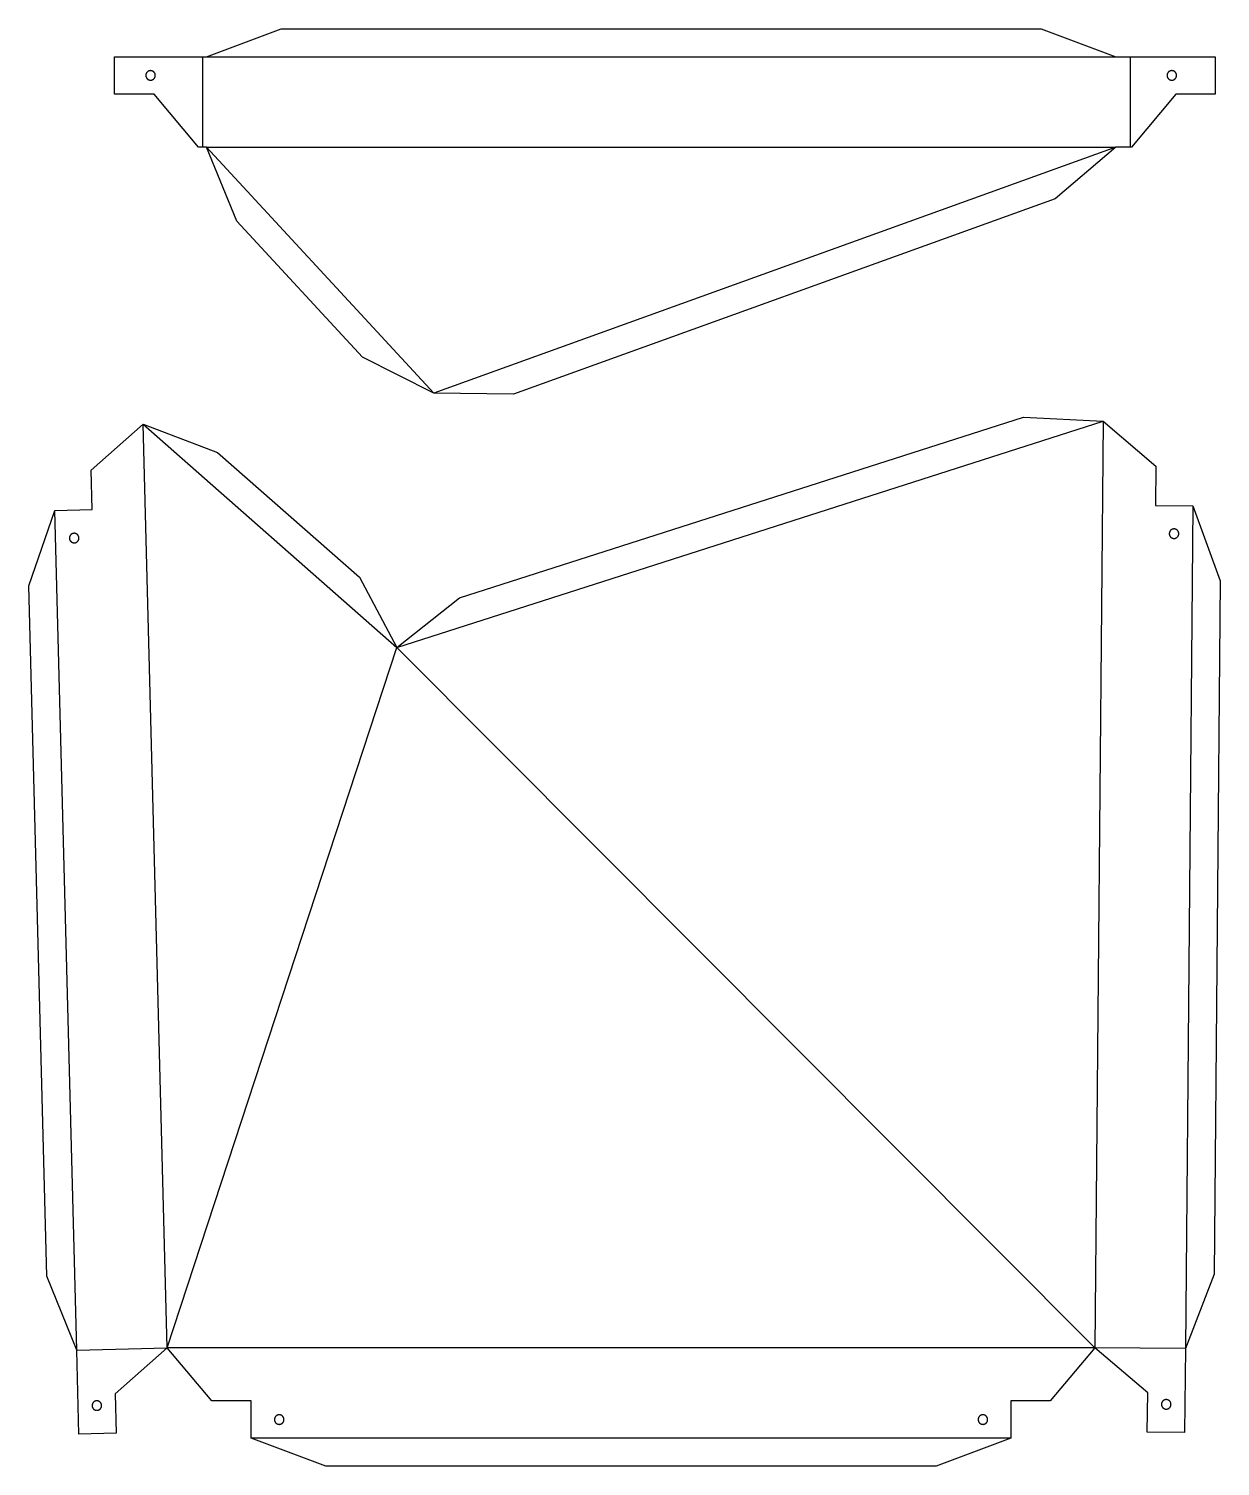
# Model space of a CAD drawing. Header units: millimetres. Extents: x -11260 to -5174, y 1000 to 2067.
# Drawn here: x -10018 to -9380, y 1000 to 1770 of the extents above; entities that cross this region are included whole.
import ezdxf

# ---------------------------------------------------------------- set-up
doc = ezdxf.new("R2010")
doc.units = ezdxf.units.MM
for name, color, linetype, true_color in [('Bohrloch', 140, 'Continuous', 0x2fdcfa), ('Kontur', 160, 'Continuous', 0x0026ff), ('V_Nut 135', 72, 'Continuous', 0x50db2a)]:
    doc.layers.add(name, color=color, linetype=linetype, true_color=true_color)

msp = doc.modelspace()

# ---------------------------------------------------------------- linework, layer by layer
at = {"layer": 'Bohrloch'}
for points in [[(-9955.1, 1744.19), (-9955.06, 1744.1), (-9955.03, 1744.02), (-9954.99, 1743.94), (-9954.95, 1743.86), (-9954.91, 1743.78), (-9954.87, 1743.71), (-9954.82, 1743.63), (-9954.77, 1743.56), (-9954.71, 1743.49), (-9954.66, 1743.42), (-9954.6, 1743.35), (-9954.54, 1743.29), (-9954.48, 1743.23), (-9954.41, 1743.17), (-9954.35, 1743.11), (-9954.28, 1743.05), (-9954.21, 1743), (-9954.14, 1742.95), (-9954.06, 1742.9), (-9953.99, 1742.85), (-9953.91, 1742.81), (-9953.83, 1742.77), (-9953.75, 1742.73), (-9953.67, 1742.69), (-9953.59, 1742.66), (-9953.5, 1742.63), (-9953.42, 1742.61), (-9953.33, 1742.58), (-9953.25, 1742.56), (-9953.16, 1742.54), (-9953.07, 1742.53), (-9952.99, 1742.52), (-9952.9, 1742.51), (-9952.81, 1742.5), (-9952.72, 1742.5), (-9952.63, 1742.5), (-9952.55, 1742.5), (-9952.46, 1742.51), (-9952.37, 1742.52), (-9952.28, 1742.53), (-9952.19, 1742.55), (-9952.11, 1742.57), (-9952.02, 1742.59), (-9951.94, 1742.62), (-9951.85, 1742.64), (-9951.77, 1742.67), (-9951.69, 1742.71), (-9951.61, 1742.74), (-9951.53, 1742.78), (-9951.45, 1742.83), (-9951.37, 1742.87), (-9951.3, 1742.92), (-9951.23, 1742.97), (-9951.15, 1743.02), (-9951.08, 1743.07), (-9951.02, 1743.13), (-9950.95, 1743.19), (-9950.89, 1743.25), (-9950.83, 1743.32), (-9950.77, 1743.38), (-9950.71, 1743.45), (-9950.66, 1743.52), (-9950.6, 1743.59), (-9950.56, 1743.67), (-9950.51, 1743.74), (-9950.46, 1743.82), (-9950.42, 1743.9), (-9950.38, 1743.98), (-9950.35, 1744.06), (-9950.32, 1744.14), (-9950.29, 1744.22), (-9950.26, 1744.31), (-9950.23, 1744.39), (-9950.21, 1744.48), (-9950.19, 1744.56), (-9950.18, 1744.65), (-9950.17, 1744.74), (-9950.16, 1744.83), (-9950.15, 1744.91), (-9950.15, 1745), (-9950.15, 1745.09), (-9950.15, 1745.18), (-9950.16, 1745.27), (-9950.17, 1745.36), (-9950.18, 1745.44), (-9950.19, 1745.53), (-9950.21, 1745.62), (-9950.23, 1745.7), (-9950.26, 1745.79), (-9950.28, 1745.87), (-9950.31, 1745.96), (-9950.35, 1746.04), (-9950.38, 1746.12), (-9950.42, 1746.2), (-9950.46, 1746.28), (-9950.51, 1746.35), (-9950.55, 1746.43), (-9950.6, 1746.5), (-9950.65, 1746.57), (-9950.71, 1746.65), (-9950.76, 1746.71), (-9950.82, 1746.78), (-9950.88, 1746.84), (-9950.95, 1746.91), (-9951.01, 1746.96), (-9951.08, 1747.02), (-9951.15, 1747.08), (-9951.22, 1747.13), (-9951.29, 1747.18), (-9951.37, 1747.23), (-9951.44, 1747.27), (-9951.52, 1747.31), (-9951.6, 1747.35), (-9951.68, 1747.39), (-9951.76, 1747.42), (-9951.85, 1747.45), (-9951.93, 1747.48), (-9952.02, 1747.51), (-9952.1, 1747.53), (-9952.19, 1747.55), (-9952.27, 1747.57), (-9952.36, 1747.58), (-9952.45, 1747.59), (-9952.54, 1747.6), (-9952.63, 1747.6), (-9952.72, 1747.6), (-9952.8, 1747.6), (-9952.89, 1747.59), (-9952.98, 1747.58), (-9953.07, 1747.57), (-9953.16, 1747.56), (-9953.24, 1747.54), (-9953.33, 1747.52), (-9953.41, 1747.5), (-9953.5, 1747.47), (-9953.58, 1747.44), (-9953.66, 1747.41), (-9953.75, 1747.37), (-9953.83, 1747.34), (-9953.9, 1747.3), (-9953.98, 1747.25), (-9954.06, 1747.21), (-9954.13, 1747.16), (-9954.2, 1747.11), (-9954.27, 1747.05), (-9954.34, 1747), (-9954.41, 1746.94), (-9954.47, 1746.88), (-9954.54, 1746.82), (-9954.6, 1746.75), (-9954.65, 1746.68), (-9954.71, 1746.62), (-9954.76, 1746.54), (-9954.81, 1746.47), (-9954.86, 1746.4), (-9954.91, 1746.32), (-9954.95, 1746.24), (-9954.99, 1746.17), (-9955.03, 1746.09), (-9955.06, 1746), (-9955.09, 1745.92), (-9955.12, 1745.84), (-9955.15, 1745.75), (-9955.17, 1745.67), (-9955.19, 1745.58), (-9955.21, 1745.49), (-9955.22, 1745.41), (-9955.23, 1745.32), (-9955.24, 1745.23), (-9955.25, 1745.14), (-9955.25, 1745.05), (-9955.25, 1744.97), (-9955.24, 1744.88), (-9955.23, 1744.79), (-9955.22, 1744.7), (-9955.21, 1744.61), (-9955.19, 1744.53), (-9955.17, 1744.44), (-9955.15, 1744.35), (-9955.12, 1744.27)], [(-9407.96, 1744.19), (-9407.93, 1744.1), (-9407.89, 1744.02), (-9407.86, 1743.94), (-9407.82, 1743.86), (-9407.78, 1743.78), (-9407.73, 1743.71), (-9407.68, 1743.63), (-9407.63, 1743.56), (-9407.58, 1743.49), (-9407.52, 1743.42), (-9407.47, 1743.35), (-9407.41, 1743.29), (-9407.34, 1743.23), (-9407.28, 1743.17), (-9407.21, 1743.11), (-9407.14, 1743.05), (-9407.07, 1743), (-9407, 1742.95), (-9406.93, 1742.9), (-9406.85, 1742.85), (-9406.78, 1742.81), (-9406.7, 1742.77), (-9406.62, 1742.73), (-9406.54, 1742.69), (-9406.45, 1742.66), (-9406.37, 1742.63), (-9406.29, 1742.61), (-9406.2, 1742.58), (-9406.11, 1742.56), (-9406.03, 1742.54), (-9405.94, 1742.53), (-9405.85, 1742.52), (-9405.76, 1742.51), (-9405.68, 1742.5), (-9405.59, 1742.5), (-9405.5, 1742.5), (-9405.41, 1742.5), (-9405.32, 1742.51), (-9405.23, 1742.52), (-9405.15, 1742.53), (-9405.06, 1742.55), (-9404.97, 1742.57), (-9404.89, 1742.59), (-9404.8, 1742.62), (-9404.72, 1742.64), (-9404.63, 1742.67), (-9404.55, 1742.71), (-9404.47, 1742.74), (-9404.39, 1742.78), (-9404.32, 1742.83), (-9404.24, 1742.87), (-9404.16, 1742.92), (-9404.09, 1742.97), (-9404.02, 1743.02), (-9403.95, 1743.07), (-9403.88, 1743.13), (-9403.82, 1743.19), (-9403.75, 1743.25), (-9403.69, 1743.32), (-9403.63, 1743.38), (-9403.58, 1743.45), (-9403.52, 1743.52), (-9403.47, 1743.59), (-9403.42, 1743.67), (-9403.37, 1743.74), (-9403.33, 1743.82), (-9403.29, 1743.9), (-9403.25, 1743.98), (-9403.21, 1744.06), (-9403.18, 1744.14), (-9403.15, 1744.22), (-9403.12, 1744.31), (-9403.1, 1744.39), (-9403.08, 1744.48), (-9403.06, 1744.56), (-9403.04, 1744.65), (-9403.03, 1744.74), (-9403.02, 1744.83), (-9403.02, 1744.91), (-9403.01, 1745), (-9403.01, 1745.09), (-9403.01, 1745.18), (-9403.02, 1745.27), (-9403.03, 1745.36), (-9403.04, 1745.44), (-9403.06, 1745.53), (-9403.08, 1745.62), (-9403.1, 1745.7), (-9403.12, 1745.79), (-9403.15, 1745.87), (-9403.18, 1745.96), (-9403.21, 1746.04), (-9403.25, 1746.12), (-9403.28, 1746.2), (-9403.33, 1746.28), (-9403.37, 1746.35), (-9403.42, 1746.43), (-9403.47, 1746.5), (-9403.52, 1746.57), (-9403.57, 1746.65), (-9403.63, 1746.71), (-9403.69, 1746.78), (-9403.75, 1746.84), (-9403.81, 1746.91), (-9403.88, 1746.96), (-9403.94, 1747.02), (-9404.01, 1747.08), (-9404.09, 1747.13), (-9404.16, 1747.18), (-9404.23, 1747.23), (-9404.31, 1747.27), (-9404.39, 1747.31), (-9404.47, 1747.35), (-9404.55, 1747.39), (-9404.63, 1747.42), (-9404.71, 1747.45), (-9404.8, 1747.48), (-9404.88, 1747.51), (-9404.97, 1747.53), (-9405.05, 1747.55), (-9405.14, 1747.57), (-9405.23, 1747.58), (-9405.32, 1747.59), (-9405.4, 1747.6), (-9405.49, 1747.6), (-9405.58, 1747.6), (-9405.67, 1747.6), (-9405.76, 1747.59), (-9405.85, 1747.58), (-9405.93, 1747.57), (-9406.02, 1747.56), (-9406.11, 1747.54), (-9406.19, 1747.52), (-9406.28, 1747.5), (-9406.36, 1747.47), (-9406.45, 1747.44), (-9406.53, 1747.41), (-9406.61, 1747.37), (-9406.69, 1747.34), (-9406.77, 1747.3), (-9406.85, 1747.25), (-9406.92, 1747.21), (-9407, 1747.16), (-9407.07, 1747.11), (-9407.14, 1747.05), (-9407.21, 1747), (-9407.27, 1746.94), (-9407.34, 1746.88), (-9407.4, 1746.82), (-9407.46, 1746.75), (-9407.52, 1746.68), (-9407.57, 1746.62), (-9407.63, 1746.54), (-9407.68, 1746.47), (-9407.73, 1746.4), (-9407.77, 1746.32), (-9407.81, 1746.24), (-9407.85, 1746.17), (-9407.89, 1746.09), (-9407.93, 1746), (-9407.96, 1745.92), (-9407.99, 1745.84), (-9408.01, 1745.75), (-9408.04, 1745.67), (-9408.06, 1745.58), (-9408.07, 1745.49), (-9408.09, 1745.41), (-9408.1, 1745.32), (-9408.11, 1745.23), (-9408.11, 1745.14), (-9408.11, 1745.05), (-9408.11, 1744.97), (-9408.11, 1744.88), (-9408.1, 1744.79), (-9408.09, 1744.7), (-9408.07, 1744.61), (-9408.06, 1744.53), (-9408.04, 1744.44), (-9408.01, 1744.35), (-9407.99, 1744.27)], [(-9401.95, 1500.34), (-9401.98, 1500.42), (-9402.01, 1500.5), (-9402.04, 1500.58), (-9402.08, 1500.67), (-9402.12, 1500.74), (-9402.16, 1500.82), (-9402.21, 1500.9), (-9402.26, 1500.97), (-9402.31, 1501.05), (-9402.36, 1501.12), (-9402.41, 1501.19), (-9402.47, 1501.25), (-9402.53, 1501.32), (-9402.59, 1501.38), (-9402.66, 1501.44), (-9402.72, 1501.5), (-9402.79, 1501.56), (-9402.86, 1501.61), (-9402.94, 1501.66), (-9403.01, 1501.71), (-9403.08, 1501.76), (-9403.16, 1501.8), (-9403.24, 1501.84), (-9403.32, 1501.88), (-9403.4, 1501.91), (-9403.48, 1501.95), (-9403.57, 1501.98), (-9403.65, 1502), (-9403.74, 1502.03), (-9403.82, 1502.05), (-9403.91, 1502.07), (-9404, 1502.08), (-9404.08, 1502.09), (-9404.17, 1502.1), (-9404.26, 1502.11), (-9404.35, 1502.11), (-9404.44, 1502.11), (-9404.53, 1502.1), (-9404.62, 1502.1), (-9404.7, 1502.09), (-9404.79, 1502.07), (-9404.88, 1502.06), (-9404.96, 1502.04), (-9405.05, 1502.02), (-9405.13, 1501.99), (-9405.22, 1501.97), (-9405.3, 1501.93), (-9405.38, 1501.9), (-9405.46, 1501.87), (-9405.54, 1501.83), (-9405.62, 1501.78), (-9405.7, 1501.74), (-9405.77, 1501.69), (-9405.85, 1501.64), (-9405.92, 1501.59), (-9405.99, 1501.54), (-9406.06, 1501.48), (-9406.12, 1501.42), (-9406.18, 1501.36), (-9406.25, 1501.29), (-9406.31, 1501.23), (-9406.36, 1501.16), (-9406.42, 1501.09), (-9406.47, 1501.02), (-9406.52, 1500.95), (-9406.56, 1500.87), (-9406.61, 1500.79), (-9406.65, 1500.72), (-9406.69, 1500.64), (-9406.72, 1500.55), (-9406.76, 1500.47), (-9406.79, 1500.39), (-9406.82, 1500.31), (-9406.84, 1500.22), (-9406.86, 1500.13), (-9406.88, 1500.05), (-9406.9, 1499.96), (-9406.91, 1499.87), (-9406.92, 1499.79), (-9406.92, 1499.7), (-9406.93, 1499.61), (-9406.93, 1499.52), (-9406.92, 1499.43), (-9406.92, 1499.34), (-9406.91, 1499.26), (-9406.9, 1499.17), (-9406.88, 1499.08), (-9406.86, 1498.99), (-9406.84, 1498.91), (-9406.82, 1498.82), (-9406.79, 1498.74), (-9406.76, 1498.65), (-9406.73, 1498.57), (-9406.69, 1498.49), (-9406.66, 1498.41), (-9406.61, 1498.33), (-9406.57, 1498.26), (-9406.52, 1498.18), (-9406.47, 1498.11), (-9406.42, 1498.04), (-9406.37, 1497.97), (-9406.31, 1497.9), (-9406.25, 1497.83), (-9406.19, 1497.77), (-9406.13, 1497.71), (-9406.06, 1497.65), (-9406, 1497.59), (-9405.93, 1497.53), (-9405.86, 1497.48), (-9405.78, 1497.43), (-9405.71, 1497.38), (-9405.63, 1497.34), (-9405.55, 1497.3), (-9405.47, 1497.26), (-9405.39, 1497.22), (-9405.31, 1497.19), (-9405.23, 1497.15), (-9405.15, 1497.13), (-9405.06, 1497.1), (-9404.98, 1497.08), (-9404.89, 1497.06), (-9404.8, 1497.04), (-9404.71, 1497.03), (-9404.63, 1497.02), (-9404.54, 1497.01), (-9404.45, 1497.01), (-9404.36, 1497.01), (-9404.27, 1497.01), (-9404.18, 1497.02), (-9404.1, 1497.02), (-9404.01, 1497.04), (-9403.92, 1497.05), (-9403.83, 1497.07), (-9403.75, 1497.09), (-9403.66, 1497.11), (-9403.58, 1497.14), (-9403.49, 1497.17), (-9403.41, 1497.2), (-9403.33, 1497.23), (-9403.25, 1497.27), (-9403.17, 1497.31), (-9403.09, 1497.35), (-9403.02, 1497.4), (-9402.95, 1497.45), (-9402.87, 1497.5), (-9402.8, 1497.55), (-9402.73, 1497.61), (-9402.67, 1497.67), (-9402.6, 1497.73), (-9402.54, 1497.79), (-9402.48, 1497.86), (-9402.42, 1497.92), (-9402.37, 1497.99), (-9402.31, 1498.06), (-9402.26, 1498.13), (-9402.21, 1498.21), (-9402.17, 1498.28), (-9402.13, 1498.36), (-9402.09, 1498.44), (-9402.05, 1498.52), (-9402.01, 1498.6), (-9401.98, 1498.69), (-9401.95, 1498.77), (-9401.93, 1498.85), (-9401.9, 1498.94), (-9401.88, 1499.03), (-9401.87, 1499.11), (-9401.85, 1499.2), (-9401.84, 1499.29), (-9401.83, 1499.38), (-9401.83, 1499.46), (-9401.83, 1499.55), (-9401.83, 1499.64), (-9401.83, 1499.73), (-9401.84, 1499.82), (-9401.85, 1499.91), (-9401.86, 1499.99), (-9401.88, 1500.08), (-9401.9, 1500.17), (-9401.92, 1500.25)], [(-9991.2, 1498), (-9991.22, 1498.09), (-9991.26, 1498.17), (-9991.29, 1498.25), (-9991.33, 1498.33), (-9991.37, 1498.41), (-9991.41, 1498.49), (-9991.45, 1498.56), (-9991.5, 1498.64), (-9991.55, 1498.71), (-9991.61, 1498.78), (-9991.66, 1498.85), (-9991.72, 1498.92), (-9991.78, 1498.98), (-9991.84, 1499.05), (-9991.9, 1499.11), (-9991.97, 1499.17), (-9992.04, 1499.22), (-9992.11, 1499.28), (-9992.18, 1499.33), (-9992.26, 1499.38), (-9992.33, 1499.42), (-9992.41, 1499.46), (-9992.49, 1499.51), (-9992.57, 1499.54), (-9992.65, 1499.58), (-9992.73, 1499.61), (-9992.81, 1499.64), (-9992.9, 1499.67), (-9992.98, 1499.69), (-9993.07, 1499.71), (-9993.16, 1499.73), (-9993.24, 1499.74), (-9993.33, 1499.76), (-9993.42, 1499.77), (-9993.51, 1499.77), (-9993.6, 1499.77), (-9993.68, 1499.77), (-9993.77, 1499.77), (-9993.86, 1499.76), (-9993.95, 1499.75), (-9994.04, 1499.74), (-9994.12, 1499.72), (-9994.21, 1499.7), (-9994.3, 1499.68), (-9994.38, 1499.66), (-9994.47, 1499.63), (-9994.55, 1499.6), (-9994.63, 1499.57), (-9994.71, 1499.53), (-9994.79, 1499.49), (-9994.87, 1499.45), (-9994.94, 1499.4), (-9995.02, 1499.36), (-9995.09, 1499.31), (-9995.16, 1499.26), (-9995.23, 1499.2), (-9995.3, 1499.14), (-9995.37, 1499.08), (-9995.43, 1499.02), (-9995.49, 1498.96), (-9995.55, 1498.89), (-9995.61, 1498.82), (-9995.66, 1498.76), (-9995.71, 1498.68), (-9995.76, 1498.61), (-9995.81, 1498.53), (-9995.85, 1498.46), (-9995.9, 1498.38), (-9995.94, 1498.3), (-9995.97, 1498.22), (-9996, 1498.14), (-9996.03, 1498.05), (-9996.06, 1497.97), (-9996.09, 1497.89), (-9996.11, 1497.8), (-9996.13, 1497.71), (-9996.14, 1497.63), (-9996.15, 1497.54), (-9996.16, 1497.45), (-9996.17, 1497.36), (-9996.17, 1497.27), (-9996.17, 1497.18), (-9996.17, 1497.1), (-9996.16, 1497.01), (-9996.16, 1496.92), (-9996.14, 1496.83), (-9996.13, 1496.74), (-9996.11, 1496.66), (-9996.09, 1496.57), (-9996.07, 1496.49), (-9996.04, 1496.4), (-9996.01, 1496.32), (-9995.98, 1496.24), (-9995.94, 1496.16), (-9995.9, 1496.08), (-9995.86, 1496), (-9995.82, 1495.92), (-9995.77, 1495.85), (-9995.72, 1495.77), (-9995.67, 1495.7), (-9995.62, 1495.63), (-9995.56, 1495.56), (-9995.5, 1495.5), (-9995.44, 1495.43), (-9995.38, 1495.37), (-9995.31, 1495.31), (-9995.24, 1495.25), (-9995.17, 1495.2), (-9995.1, 1495.15), (-9995.03, 1495.1), (-9994.95, 1495.05), (-9994.88, 1495), (-9994.8, 1494.96), (-9994.72, 1494.92), (-9994.64, 1494.88), (-9994.56, 1494.85), (-9994.48, 1494.82), (-9994.39, 1494.79), (-9994.31, 1494.77), (-9994.22, 1494.74), (-9994.14, 1494.72), (-9994.05, 1494.71), (-9993.96, 1494.7), (-9993.87, 1494.69), (-9993.78, 1494.68), (-9993.7, 1494.67), (-9993.61, 1494.67), (-9993.52, 1494.68), (-9993.43, 1494.68), (-9993.34, 1494.69), (-9993.25, 1494.7), (-9993.17, 1494.71), (-9993.08, 1494.73), (-9992.99, 1494.75), (-9992.91, 1494.78), (-9992.82, 1494.8), (-9992.74, 1494.83), (-9992.66, 1494.86), (-9992.58, 1494.9), (-9992.5, 1494.94), (-9992.42, 1494.98), (-9992.34, 1495.02), (-9992.27, 1495.07), (-9992.19, 1495.11), (-9992.12, 1495.16), (-9992.05, 1495.22), (-9991.98, 1495.27), (-9991.91, 1495.33), (-9991.85, 1495.39), (-9991.79, 1495.46), (-9991.73, 1495.52), (-9991.67, 1495.59), (-9991.61, 1495.66), (-9991.56, 1495.73), (-9991.51, 1495.8), (-9991.46, 1495.87), (-9991.41, 1495.95), (-9991.37, 1496.03), (-9991.33, 1496.11), (-9991.29, 1496.19), (-9991.26, 1496.27), (-9991.23, 1496.35), (-9991.2, 1496.43), (-9991.17, 1496.52), (-9991.15, 1496.6), (-9991.13, 1496.69), (-9991.11, 1496.78), (-9991.1, 1496.86), (-9991.09, 1496.95), (-9991.08, 1497.04), (-9991.08, 1497.13), (-9991.07, 1497.22), (-9991.08, 1497.31), (-9991.08, 1497.39), (-9991.09, 1497.48), (-9991.1, 1497.57), (-9991.11, 1497.66), (-9991.13, 1497.74), (-9991.15, 1497.83), (-9991.17, 1497.92)], [(-9979.04, 1033.28), (-9979.07, 1033.37), (-9979.1, 1033.45), (-9979.13, 1033.53), (-9979.17, 1033.61), (-9979.21, 1033.69), (-9979.25, 1033.77), (-9979.3, 1033.84), (-9979.35, 1033.92), (-9979.4, 1033.99), (-9979.45, 1034.06), (-9979.5, 1034.13), (-9979.56, 1034.2), (-9979.62, 1034.26), (-9979.68, 1034.33), (-9979.75, 1034.39), (-9979.81, 1034.45), (-9979.88, 1034.5), (-9979.95, 1034.56), (-9980.03, 1034.61), (-9980.1, 1034.66), (-9980.18, 1034.7), (-9980.25, 1034.75), (-9980.33, 1034.79), (-9980.41, 1034.82), (-9980.49, 1034.86), (-9980.57, 1034.89), (-9980.66, 1034.92), (-9980.74, 1034.95), (-9980.83, 1034.97), (-9980.91, 1034.99), (-9981, 1035.01), (-9981.09, 1035.02), (-9981.18, 1035.04), (-9981.26, 1035.05), (-9981.35, 1035.05), (-9981.44, 1035.05), (-9981.53, 1035.05), (-9981.62, 1035.05), (-9981.71, 1035.04), (-9981.79, 1035.03), (-9981.88, 1035.02), (-9981.97, 1035), (-9982.05, 1034.99), (-9982.14, 1034.96), (-9982.23, 1034.94), (-9982.31, 1034.91), (-9982.39, 1034.88), (-9982.47, 1034.85), (-9982.55, 1034.81), (-9982.63, 1034.77), (-9982.71, 1034.73), (-9982.79, 1034.68), (-9982.86, 1034.64), (-9982.94, 1034.59), (-9983.01, 1034.54), (-9983.08, 1034.48), (-9983.15, 1034.42), (-9983.21, 1034.36), (-9983.27, 1034.3), (-9983.34, 1034.24), (-9983.4, 1034.17), (-9983.45, 1034.11), (-9983.51, 1034.04), (-9983.56, 1033.96), (-9983.61, 1033.89), (-9983.65, 1033.82), (-9983.7, 1033.74), (-9983.74, 1033.66), (-9983.78, 1033.58), (-9983.82, 1033.5), (-9983.85, 1033.42), (-9983.88, 1033.33), (-9983.91, 1033.25), (-9983.93, 1033.17), (-9983.95, 1033.08), (-9983.97, 1032.99), (-9983.99, 1032.91), (-9984, 1032.82), (-9984.01, 1032.73), (-9984.01, 1032.64), (-9984.02, 1032.55), (-9984.02, 1032.46), (-9984.01, 1032.38), (-9984.01, 1032.29), (-9984, 1032.2), (-9983.99, 1032.11), (-9983.97, 1032.03), (-9983.95, 1031.94), (-9983.93, 1031.85), (-9983.91, 1031.77), (-9983.88, 1031.68), (-9983.85, 1031.6), (-9983.82, 1031.52), (-9983.78, 1031.44), (-9983.75, 1031.36), (-9983.7, 1031.28), (-9983.66, 1031.2), (-9983.61, 1031.13), (-9983.56, 1031.05), (-9983.51, 1030.98), (-9983.46, 1030.91), (-9983.4, 1030.84), (-9983.34, 1030.78), (-9983.28, 1030.71), (-9983.22, 1030.65), (-9983.15, 1030.59), (-9983.09, 1030.53), (-9983.02, 1030.48), (-9982.95, 1030.43), (-9982.87, 1030.38), (-9982.8, 1030.33), (-9982.72, 1030.28), (-9982.64, 1030.24), (-9982.57, 1030.2), (-9982.48, 1030.16), (-9982.4, 1030.13), (-9982.32, 1030.1), (-9982.24, 1030.07), (-9982.15, 1030.05), (-9982.07, 1030.02), (-9981.98, 1030.01), (-9981.89, 1029.99), (-9981.8, 1029.98), (-9981.72, 1029.97), (-9981.63, 1029.96), (-9981.54, 1029.95), (-9981.45, 1029.95), (-9981.36, 1029.96), (-9981.27, 1029.96), (-9981.19, 1029.97), (-9981.1, 1029.98), (-9981.01, 1029.99), (-9980.92, 1030.01), (-9980.84, 1030.03), (-9980.75, 1030.06), (-9980.67, 1030.08), (-9980.58, 1030.11), (-9980.5, 1030.14), (-9980.42, 1030.18), (-9980.34, 1030.22), (-9980.26, 1030.26), (-9980.18, 1030.3), (-9980.11, 1030.35), (-9980.04, 1030.39), (-9979.96, 1030.44), (-9979.89, 1030.5), (-9979.82, 1030.55), (-9979.76, 1030.61), (-9979.69, 1030.67), (-9979.63, 1030.74), (-9979.57, 1030.8), (-9979.51, 1030.87), (-9979.46, 1030.94), (-9979.4, 1031.01), (-9979.35, 1031.08), (-9979.3, 1031.15), (-9979.26, 1031.23), (-9979.22, 1031.31), (-9979.18, 1031.39), (-9979.14, 1031.47), (-9979.1, 1031.55), (-9979.07, 1031.63), (-9979.04, 1031.71), (-9979.02, 1031.8), (-9978.99, 1031.88), (-9978.97, 1031.97), (-9978.96, 1032.06), (-9978.94, 1032.14), (-9978.93, 1032.23), (-9978.92, 1032.32), (-9978.92, 1032.41), (-9978.92, 1032.5), (-9978.92, 1032.59), (-9978.92, 1032.67), (-9978.93, 1032.76), (-9978.94, 1032.85), (-9978.96, 1032.94), (-9978.97, 1033.03), (-9978.99, 1033.11), (-9979.01, 1033.2)], [(-9406.11, 1033.94), (-9406.13, 1034.02), (-9406.17, 1034.1), (-9406.2, 1034.18), (-9406.24, 1034.27), (-9406.28, 1034.34), (-9406.32, 1034.42), (-9406.36, 1034.5), (-9406.41, 1034.57), (-9406.46, 1034.65), (-9406.52, 1034.72), (-9406.57, 1034.79), (-9406.63, 1034.85), (-9406.69, 1034.92), (-9406.75, 1034.98), (-9406.82, 1035.04), (-9406.88, 1035.1), (-9406.95, 1035.16), (-9407.02, 1035.21), (-9407.09, 1035.26), (-9407.17, 1035.31), (-9407.24, 1035.36), (-9407.32, 1035.4), (-9407.4, 1035.44), (-9407.48, 1035.48), (-9407.56, 1035.51), (-9407.64, 1035.55), (-9407.72, 1035.58), (-9407.81, 1035.6), (-9407.89, 1035.63), (-9407.98, 1035.65), (-9408.07, 1035.66), (-9408.15, 1035.68), (-9408.24, 1035.69), (-9408.33, 1035.7), (-9408.42, 1035.71), (-9408.51, 1035.71), (-9408.6, 1035.71), (-9408.68, 1035.7), (-9408.77, 1035.7), (-9408.86, 1035.69), (-9408.95, 1035.67), (-9409.03, 1035.66), (-9409.12, 1035.64), (-9409.21, 1035.62), (-9409.29, 1035.59), (-9409.38, 1035.57), (-9409.46, 1035.53), (-9409.54, 1035.5), (-9409.62, 1035.46), (-9409.7, 1035.43), (-9409.78, 1035.38), (-9409.86, 1035.34), (-9409.93, 1035.29), (-9410, 1035.24), (-9410.07, 1035.19), (-9410.14, 1035.14), (-9410.21, 1035.08), (-9410.28, 1035.02), (-9410.34, 1034.96), (-9410.4, 1034.89), (-9410.46, 1034.83), (-9410.52, 1034.76), (-9410.57, 1034.69), (-9410.62, 1034.62), (-9410.67, 1034.54), (-9410.72, 1034.47), (-9410.77, 1034.39), (-9410.81, 1034.31), (-9410.85, 1034.24), (-9410.88, 1034.15), (-9410.91, 1034.07), (-9410.95, 1033.99), (-9410.97, 1033.91), (-9411, 1033.82), (-9411.02, 1033.73), (-9411.04, 1033.65), (-9411.05, 1033.56), (-9411.06, 1033.47), (-9411.07, 1033.38), (-9411.08, 1033.3), (-9411.08, 1033.21), (-9411.08, 1033.12), (-9411.08, 1033.03), (-9411.08, 1032.94), (-9411.07, 1032.85), (-9411.05, 1032.77), (-9411.04, 1032.68), (-9411.02, 1032.59), (-9411, 1032.51), (-9410.98, 1032.42), (-9410.95, 1032.34), (-9410.92, 1032.25), (-9410.89, 1032.17), (-9410.85, 1032.09), (-9410.81, 1032.01), (-9410.77, 1031.93), (-9410.73, 1031.86), (-9410.68, 1031.78), (-9410.63, 1031.71), (-9410.58, 1031.64), (-9410.53, 1031.57), (-9410.47, 1031.5), (-9410.41, 1031.43), (-9410.35, 1031.37), (-9410.29, 1031.3), (-9410.22, 1031.25), (-9410.15, 1031.19), (-9410.08, 1031.13), (-9410.01, 1031.08), (-9409.94, 1031.03), (-9409.86, 1030.98), (-9409.79, 1030.94), (-9409.71, 1030.9), (-9409.63, 1030.86), (-9409.55, 1030.82), (-9409.47, 1030.79), (-9409.39, 1030.75), (-9409.3, 1030.73), (-9409.22, 1030.7), (-9409.13, 1030.68), (-9409.05, 1030.66), (-9408.96, 1030.64), (-9408.87, 1030.63), (-9408.78, 1030.62), (-9408.69, 1030.61), (-9408.61, 1030.61), (-9408.52, 1030.61), (-9408.43, 1030.61), (-9408.34, 1030.62), (-9408.25, 1030.62), (-9408.17, 1030.63), (-9408.08, 1030.65), (-9407.99, 1030.67), (-9407.9, 1030.69), (-9407.82, 1030.71), (-9407.73, 1030.74), (-9407.65, 1030.77), (-9407.57, 1030.8), (-9407.49, 1030.83), (-9407.41, 1030.87), (-9407.33, 1030.91), (-9407.25, 1030.95), (-9407.18, 1031), (-9407.1, 1031.05), (-9407.03, 1031.1), (-9406.96, 1031.15), (-9406.89, 1031.21), (-9406.82, 1031.27), (-9406.76, 1031.33), (-9406.7, 1031.39), (-9406.64, 1031.46), (-9406.58, 1031.52), (-9406.52, 1031.59), (-9406.47, 1031.66), (-9406.42, 1031.73), (-9406.37, 1031.81), (-9406.33, 1031.88), (-9406.28, 1031.96), (-9406.24, 1032.04), (-9406.2, 1032.12), (-9406.17, 1032.2), (-9406.14, 1032.29), (-9406.11, 1032.37), (-9406.08, 1032.45), (-9406.06, 1032.54), (-9406.04, 1032.63), (-9406.02, 1032.71), (-9406.01, 1032.8), (-9406, 1032.89), (-9405.99, 1032.98), (-9405.99, 1033.06), (-9405.98, 1033.15), (-9405.99, 1033.24), (-9405.99, 1033.33), (-9406, 1033.42), (-9406.01, 1033.51), (-9406.02, 1033.59), (-9406.04, 1033.68), (-9406.06, 1033.77), (-9406.08, 1033.85)], [(-9881.34, 1025.78), (-9881.37, 1025.86), (-9881.4, 1025.94), (-9881.43, 1026.03), (-9881.47, 1026.11), (-9881.51, 1026.19), (-9881.55, 1026.26), (-9881.6, 1026.34), (-9881.64, 1026.41), (-9881.69, 1026.49), (-9881.75, 1026.56), (-9881.8, 1026.63), (-9881.86, 1026.69), (-9881.92, 1026.76), (-9881.98, 1026.82), (-9882.05, 1026.88), (-9882.11, 1026.94), (-9882.18, 1027), (-9882.25, 1027.05), (-9882.32, 1027.1), (-9882.4, 1027.15), (-9882.47, 1027.2), (-9882.55, 1027.24), (-9882.63, 1027.28), (-9882.71, 1027.32), (-9882.79, 1027.36), (-9882.87, 1027.39), (-9882.96, 1027.42), (-9883.04, 1027.44), (-9883.12, 1027.47), (-9883.21, 1027.49), (-9883.3, 1027.51), (-9883.38, 1027.52), (-9883.47, 1027.53), (-9883.56, 1027.54), (-9883.65, 1027.55), (-9883.74, 1027.55), (-9883.83, 1027.55), (-9883.91, 1027.55), (-9884, 1027.54), (-9884.09, 1027.53), (-9884.18, 1027.52), (-9884.27, 1027.5), (-9884.35, 1027.48), (-9884.44, 1027.46), (-9884.52, 1027.43), (-9884.61, 1027.41), (-9884.69, 1027.38), (-9884.77, 1027.34), (-9884.85, 1027.31), (-9884.93, 1027.27), (-9885.01, 1027.23), (-9885.09, 1027.18), (-9885.16, 1027.13), (-9885.23, 1027.08), (-9885.31, 1027.03), (-9885.38, 1026.98), (-9885.44, 1026.92), (-9885.51, 1026.86), (-9885.57, 1026.8), (-9885.63, 1026.74), (-9885.69, 1026.67), (-9885.75, 1026.6), (-9885.8, 1026.53), (-9885.86, 1026.46), (-9885.91, 1026.39), (-9885.95, 1026.31), (-9886, 1026.24), (-9886.04, 1026.16), (-9886.08, 1026.08), (-9886.11, 1026), (-9886.15, 1025.91), (-9886.18, 1025.83), (-9886.2, 1025.75), (-9886.23, 1025.66), (-9886.25, 1025.58), (-9886.27, 1025.49), (-9886.28, 1025.4), (-9886.3, 1025.31), (-9886.31, 1025.23), (-9886.31, 1025.14), (-9886.31, 1025.05), (-9886.32, 1024.96), (-9886.31, 1024.87), (-9886.31, 1024.78), (-9886.3, 1024.7), (-9886.29, 1024.61), (-9886.27, 1024.52), (-9886.25, 1024.44), (-9886.23, 1024.35), (-9886.21, 1024.26), (-9886.18, 1024.18), (-9886.15, 1024.1), (-9886.12, 1024.01), (-9886.08, 1023.93), (-9886.04, 1023.85), (-9886, 1023.77), (-9885.96, 1023.7), (-9885.91, 1023.62), (-9885.86, 1023.55), (-9885.81, 1023.48), (-9885.76, 1023.41), (-9885.7, 1023.34), (-9885.64, 1023.27), (-9885.58, 1023.21), (-9885.52, 1023.15), (-9885.45, 1023.09), (-9885.38, 1023.03), (-9885.31, 1022.97), (-9885.24, 1022.92), (-9885.17, 1022.87), (-9885.1, 1022.82), (-9885.02, 1022.78), (-9884.94, 1022.74), (-9884.86, 1022.7), (-9884.78, 1022.66), (-9884.7, 1022.63), (-9884.62, 1022.6), (-9884.53, 1022.57), (-9884.45, 1022.54), (-9884.36, 1022.52), (-9884.28, 1022.5), (-9884.19, 1022.49), (-9884.1, 1022.47), (-9884.01, 1022.46), (-9883.93, 1022.46), (-9883.84, 1022.45), (-9883.75, 1022.45), (-9883.66, 1022.45), (-9883.57, 1022.46), (-9883.48, 1022.47), (-9883.4, 1022.48), (-9883.31, 1022.49), (-9883.22, 1022.51), (-9883.14, 1022.53), (-9883.05, 1022.55), (-9882.97, 1022.58), (-9882.88, 1022.61), (-9882.8, 1022.64), (-9882.72, 1022.67), (-9882.64, 1022.71), (-9882.56, 1022.75), (-9882.48, 1022.8), (-9882.41, 1022.84), (-9882.33, 1022.89), (-9882.26, 1022.94), (-9882.19, 1022.99), (-9882.12, 1023.05), (-9882.05, 1023.11), (-9881.99, 1023.17), (-9881.93, 1023.23), (-9881.87, 1023.3), (-9881.81, 1023.36), (-9881.75, 1023.43), (-9881.7, 1023.5), (-9881.65, 1023.58), (-9881.6, 1023.65), (-9881.56, 1023.73), (-9881.51, 1023.8), (-9881.47, 1023.88), (-9881.44, 1023.96), (-9881.4, 1024.04), (-9881.37, 1024.13), (-9881.34, 1024.21), (-9881.31, 1024.3), (-9881.29, 1024.38), (-9881.27, 1024.47), (-9881.25, 1024.55), (-9881.24, 1024.64), (-9881.23, 1024.73), (-9881.22, 1024.82), (-9881.22, 1024.91), (-9881.22, 1024.99), (-9881.22, 1025.08), (-9881.22, 1025.17), (-9881.23, 1025.26), (-9881.24, 1025.35), (-9881.25, 1025.43), (-9881.27, 1025.52), (-9881.29, 1025.61), (-9881.31, 1025.69)], [(-9504.34, 1025.78), (-9504.37, 1025.86), (-9504.4, 1025.94), (-9504.43, 1026.03), (-9504.47, 1026.11), (-9504.51, 1026.19), (-9504.55, 1026.26), (-9504.6, 1026.34), (-9504.64, 1026.41), (-9504.69, 1026.49), (-9504.75, 1026.56), (-9504.8, 1026.63), (-9504.86, 1026.69), (-9504.92, 1026.76), (-9504.98, 1026.82), (-9505.05, 1026.88), (-9505.11, 1026.94), (-9505.18, 1027), (-9505.25, 1027.05), (-9505.32, 1027.1), (-9505.4, 1027.15), (-9505.47, 1027.2), (-9505.55, 1027.24), (-9505.63, 1027.28), (-9505.71, 1027.32), (-9505.79, 1027.36), (-9505.87, 1027.39), (-9505.96, 1027.42), (-9506.04, 1027.44), (-9506.12, 1027.47), (-9506.21, 1027.49), (-9506.3, 1027.51), (-9506.38, 1027.52), (-9506.47, 1027.53), (-9506.56, 1027.54), (-9506.65, 1027.55), (-9506.74, 1027.55), (-9506.83, 1027.55), (-9506.91, 1027.55), (-9507, 1027.54), (-9507.09, 1027.53), (-9507.18, 1027.52), (-9507.27, 1027.5), (-9507.35, 1027.48), (-9507.44, 1027.46), (-9507.52, 1027.43), (-9507.61, 1027.41), (-9507.69, 1027.38), (-9507.77, 1027.34), (-9507.85, 1027.31), (-9507.93, 1027.27), (-9508.01, 1027.23), (-9508.09, 1027.18), (-9508.16, 1027.13), (-9508.23, 1027.08), (-9508.31, 1027.03), (-9508.38, 1026.98), (-9508.44, 1026.92), (-9508.51, 1026.86), (-9508.57, 1026.8), (-9508.63, 1026.74), (-9508.69, 1026.67), (-9508.75, 1026.6), (-9508.8, 1026.53), (-9508.86, 1026.46), (-9508.91, 1026.39), (-9508.95, 1026.31), (-9509, 1026.24), (-9509.04, 1026.16), (-9509.08, 1026.08), (-9509.11, 1026), (-9509.15, 1025.91), (-9509.18, 1025.83), (-9509.2, 1025.75), (-9509.23, 1025.66), (-9509.25, 1025.58), (-9509.27, 1025.49), (-9509.28, 1025.4), (-9509.3, 1025.31), (-9509.31, 1025.23), (-9509.31, 1025.14), (-9509.31, 1025.05), (-9509.32, 1024.96), (-9509.31, 1024.87), (-9509.31, 1024.78), (-9509.3, 1024.7), (-9509.29, 1024.61), (-9509.27, 1024.52), (-9509.25, 1024.44), (-9509.23, 1024.35), (-9509.21, 1024.26), (-9509.18, 1024.18), (-9509.15, 1024.1), (-9509.12, 1024.01), (-9509.08, 1023.93), (-9509.04, 1023.85), (-9509, 1023.77), (-9508.96, 1023.7), (-9508.91, 1023.62), (-9508.86, 1023.55), (-9508.81, 1023.48), (-9508.76, 1023.41), (-9508.7, 1023.34), (-9508.64, 1023.27), (-9508.58, 1023.21), (-9508.52, 1023.15), (-9508.45, 1023.09), (-9508.38, 1023.03), (-9508.31, 1022.97), (-9508.24, 1022.92), (-9508.17, 1022.87), (-9508.1, 1022.82), (-9508.02, 1022.78), (-9507.94, 1022.74), (-9507.86, 1022.7), (-9507.78, 1022.66), (-9507.7, 1022.63), (-9507.62, 1022.6), (-9507.53, 1022.57), (-9507.45, 1022.54), (-9507.36, 1022.52), (-9507.28, 1022.5), (-9507.19, 1022.49), (-9507.1, 1022.47), (-9507.01, 1022.46), (-9506.93, 1022.46), (-9506.84, 1022.45), (-9506.75, 1022.45), (-9506.66, 1022.45), (-9506.57, 1022.46), (-9506.48, 1022.47), (-9506.4, 1022.48), (-9506.31, 1022.49), (-9506.22, 1022.51), (-9506.14, 1022.53), (-9506.05, 1022.55), (-9505.97, 1022.58), (-9505.88, 1022.61), (-9505.8, 1022.64), (-9505.72, 1022.67), (-9505.64, 1022.71), (-9505.56, 1022.75), (-9505.48, 1022.8), (-9505.41, 1022.84), (-9505.33, 1022.89), (-9505.26, 1022.94), (-9505.19, 1022.99), (-9505.12, 1023.05), (-9505.05, 1023.11), (-9504.99, 1023.17), (-9504.93, 1023.23), (-9504.87, 1023.3), (-9504.81, 1023.36), (-9504.75, 1023.43), (-9504.7, 1023.5), (-9504.65, 1023.58), (-9504.6, 1023.65), (-9504.56, 1023.73), (-9504.51, 1023.8), (-9504.47, 1023.88), (-9504.44, 1023.96), (-9504.4, 1024.04), (-9504.37, 1024.13), (-9504.34, 1024.21), (-9504.31, 1024.3), (-9504.29, 1024.38), (-9504.27, 1024.47), (-9504.25, 1024.55), (-9504.24, 1024.64), (-9504.23, 1024.73), (-9504.22, 1024.82), (-9504.22, 1024.91), (-9504.22, 1024.99), (-9504.22, 1025.08), (-9504.22, 1025.17), (-9504.23, 1025.26), (-9504.24, 1025.35), (-9504.25, 1025.43), (-9504.27, 1025.52), (-9504.29, 1025.61), (-9504.31, 1025.69)]]:
    msp.add_lwpolyline(points, close=True, dxfattribs=at)
at = {"layer": 'Kontur'}
for points in [[(-9435.56, 1706.55), (-9468.11, 1678.88), (-9758.2, 1574.35), (-9800.91, 1574.9), (-9839.09, 1594.08), (-9906.55, 1667), (-9922.7, 1706.55), (-9926.94, 1706.55), (-9950.85, 1735.05), (-9971.94, 1735.05), (-9971.94, 1755.05), (-9926.94, 1755.05), (-9922.7, 1755.05), (-9882.7, 1770.05), (-9475.56, 1770.05), (-9435.56, 1755.05), (-9427.24, 1755.05), (-9382.24, 1755.05), (-9382.24, 1735.05), (-9403.32, 1735.05), (-9427.24, 1706.55)], [(-9820.67, 1438.63), (-9787.16, 1465.12), (-9485.01, 1561.97), (-9442.34, 1559.9), (-9414.06, 1535.73), (-9414.24, 1514.65), (-9394.24, 1514.47), (-9379.6, 1474.34), (-9382.91, 1102.93), (-9398.27, 1063.07), (-9398.67, 1018.07), (-9418.67, 1018.25), (-9418.48, 1039.33), (-9446.77, 1063.5), (-9470.68, 1035), (-9491.77, 1035), (-9491.77, 1015), (-9531.77, 1000), (-9858.77, 1000), (-9898.77, 1015), (-9898.77, 1035), (-9919.85, 1035), (-9943.77, 1063.5), (-9971.63, 1038.85), (-9971.08, 1017.77), (-9991.07, 1017.25), (-9992.25, 1062.23), (-10008.29, 1101.83), (-10017.96, 1471.58), (-10004.01, 1511.96), (-9984.02, 1512.48), (-9984.57, 1533.56), (-9956.71, 1558.21), (-9916.76, 1543.07), (-9840.81, 1476.31)]]:
    msp.add_lwpolyline(points, close=True, dxfattribs=at)
at = {"layer": 'V_Nut 135'}
for points in [[(-9924.82, 1755.05), (-9924.82, 1706.55)], [(-9922.7, 1755.05), (-9435.56, 1755.05)], [(-9427.82, 1755.05), (-9427.82, 1706.55)], [(-9800.91, 1574.9), (-9922.7, 1706.55)], [(-9922.7, 1706.55), (-9435.56, 1706.55)], [(-9435.56, 1706.55), (-9800.91, 1574.9)], [(-9956.71, 1558.21), (-9820.67, 1438.63)], [(-9943.77, 1063.5), (-9956.71, 1558.21)], [(-9820.67, 1438.63), (-9442.34, 1559.9)], [(-9442.34, 1559.9), (-9446.77, 1063.5)], [(-9992.25, 1062.23), (-10004.01, 1511.96)], [(-9394.24, 1514.47), (-9398.27, 1063.07)], [(-9943.77, 1063.5), (-9820.67, 1438.63)], [(-9446.77, 1063.5), (-9820.67, 1438.63)], [(-9992.25, 1062.23), (-9943.77, 1063.5)], [(-9446.77, 1063.5), (-9943.77, 1063.5)], [(-9398.27, 1063.07), (-9446.77, 1063.5)], [(-9491.77, 1015), (-9898.77, 1015)]]:
    msp.add_lwpolyline(points, dxfattribs=at)

doc.saveas('drawing.dxf')
